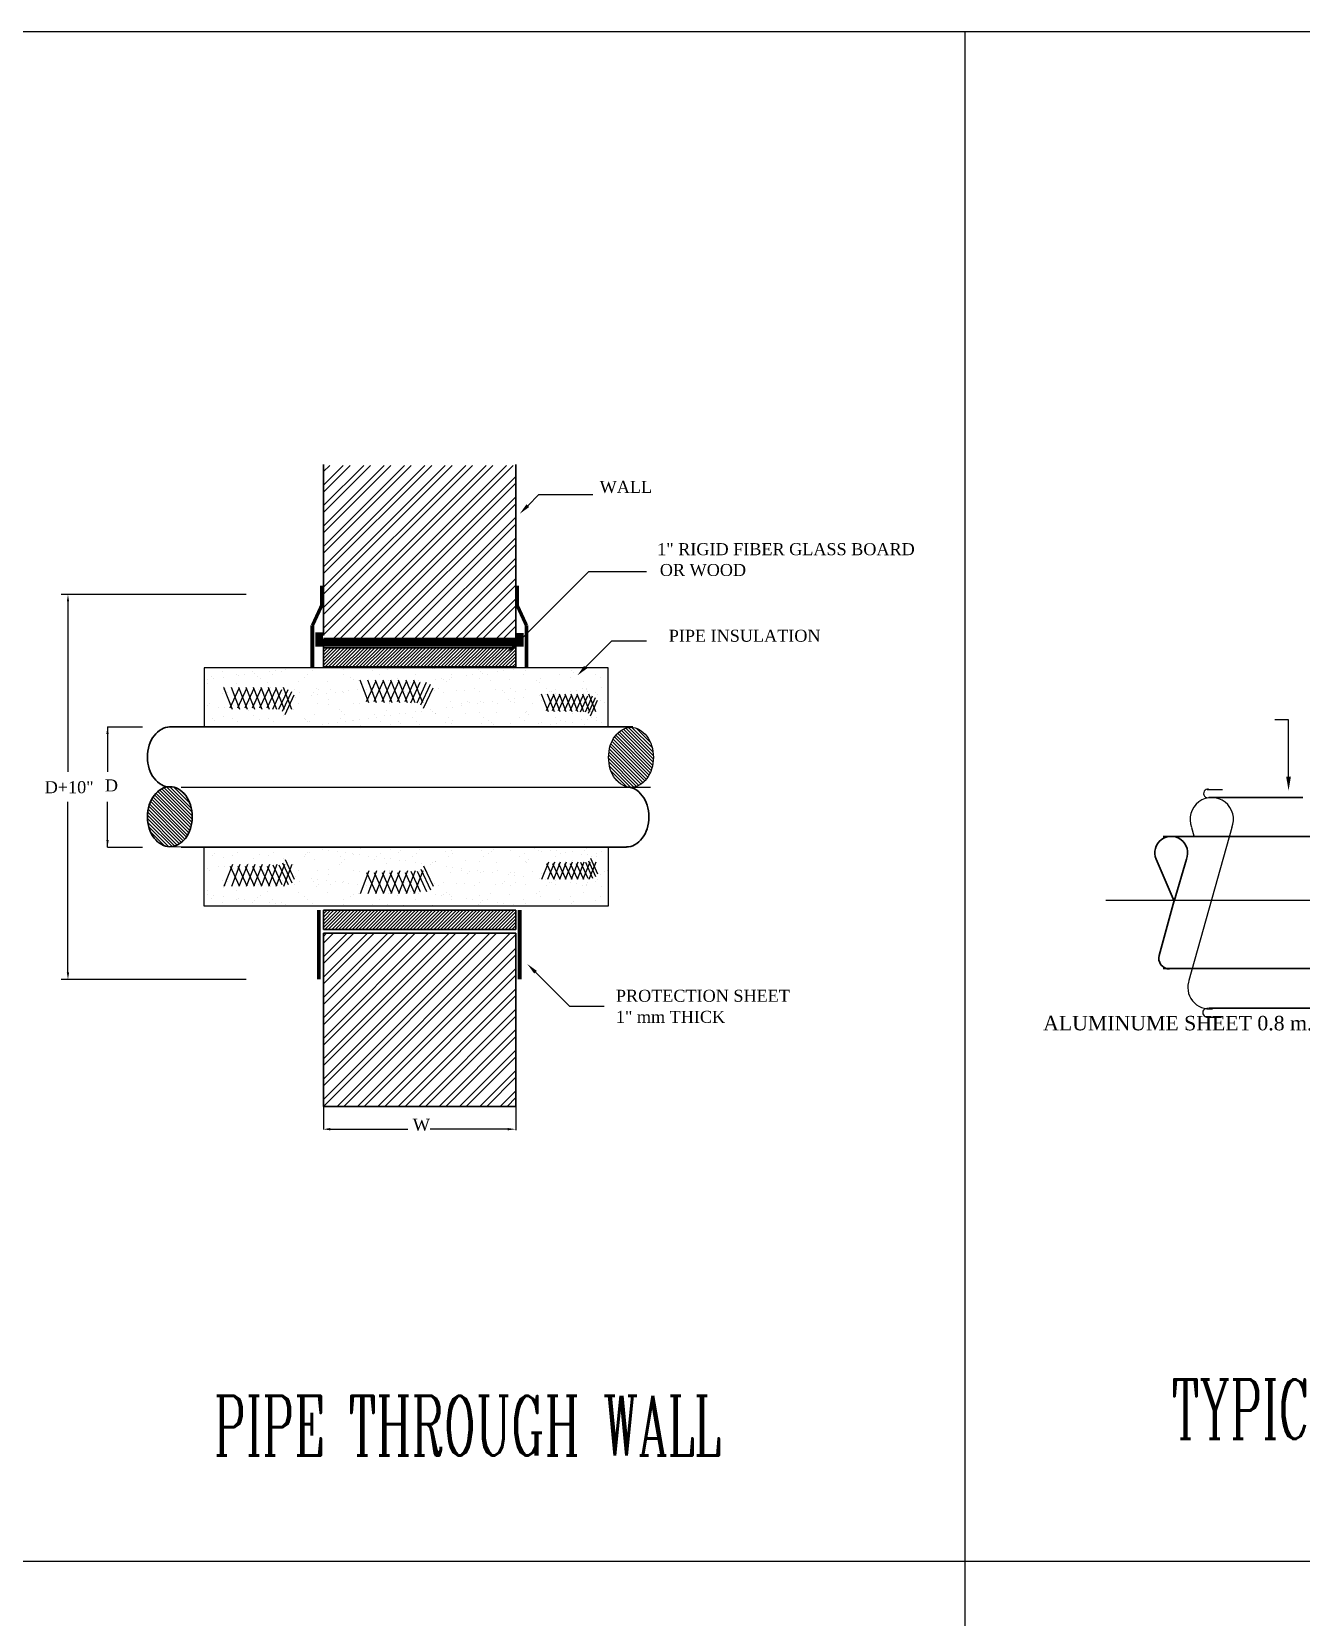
# Model space of a CAD drawing. Extents: x -730 to 2784, y 160 to 852.
# Drawn here: x -695.63 to -686.96, y 178.3 to 189.12 of the extents above; entities that cross this region are included whole.
import ezdxf

# ---------------------------------------------------------------- set-up
doc = ezdxf.new("R2010")
doc.units = 0
doc.header["$MEASUREMENT"] = 0
doc.linetypes.add('CENTER', pattern=[50.8, 31.75, -6.35, 6.35, -6.35])
for name, color, linetype in [('04_AC-R.DUCT', 6, 'Continuous'), ('M_HV_TABLE', 140, 'Continuous'), ('M_HV_TEXT', 7, 'Continuous'), ('Text', 42, 'Continuous')]:
    doc.layers.add(name, color=color, linetype=linetype)
for name, color, linetype, lineweight in [('2', 2, 'Continuous', 25), ('3', 3, 'Continuous', 25), ('5', 5, 'Continuous', 35)]:
    doc.layers.add(name, color=color, linetype=linetype, lineweight=lineweight)
doc.styles.add('MOST', font='romanc.shx')
doc.styles.add('ROMANS', font='romantic.ttf')

# ---------------------------------------------------------------- blocks, each defined once
blk = doc.blocks.new('*X300')
at = {"color": 0}
for p, q in [((49.952, 35.368), (50.408, 35.824)), ((49.952, 35.456), (50.32, 35.824)), ((49.952, 35.544), (50.232, 35.824)), ((49.952, 35.633), (50.143, 35.824)), ((49.952, 35.721), (50.055, 35.824)), ((49.952, 35.81), (49.966, 35.824)), ((49.997, 35.324), (50.497, 35.824)), ((50.085, 35.324), (50.585, 35.824)), ((50.174, 35.324), (50.674, 35.824)), ((50.262, 35.324), (50.762, 35.824)), ((50.35, 35.324), (50.85, 35.824)), ((50.439, 35.324), (50.939, 35.824)), ((50.527, 35.324), (51.027, 35.824)), ((50.616, 35.324), (51.116, 35.824)), ((50.704, 35.324), (51.204, 35.824)), ((50.792, 35.324), (51.292, 35.824)), ((50.881, 35.324), (51.381, 35.824)), ((50.969, 35.324), (51.469, 35.824)), ((51.057, 35.324), (51.557, 35.824)), ((51.146, 35.324), (51.646, 35.824)), ((51.234, 35.324), (51.734, 35.824)), ((51.323, 35.324), (51.823, 35.824)), ((51.411, 35.324), (51.911, 35.824)), ((51.499, 35.324), (51.999, 35.824)), ((51.588, 35.324), (52.088, 35.824)), ((51.676, 35.324), (52.176, 35.824)), ((51.765, 35.324), (52.265, 35.824)), ((51.853, 35.324), (52.353, 35.824)), ((51.941, 35.324), (52.441, 35.824)), ((52.03, 35.324), (52.53, 35.824)), ((52.118, 35.324), (52.618, 35.824)), ((52.207, 35.324), (52.707, 35.824)), ((52.295, 35.324), (52.795, 35.824)), ((52.383, 35.324), (52.883, 35.824)), ((52.472, 35.324), (52.972, 35.824)), ((52.56, 35.324), (53.06, 35.824)), ((52.648, 35.324), (53.148, 35.824)), ((52.737, 35.324), (53.237, 35.824)), ((52.825, 35.324), (53.325, 35.824)), ((52.914, 35.324), (53.414, 35.824)), ((53.002, 35.324), (53.502, 35.824)), ((53.09, 35.324), (53.59, 35.824)), ((53.179, 35.324), (53.679, 35.824)), ((53.267, 35.324), (53.767, 35.824)), ((53.356, 35.324), (53.856, 35.824)), ((53.444, 35.324), (53.944, 35.824)), ((53.532, 35.324), (54.032, 35.824)), ((53.621, 35.324), (54.121, 35.824)), ((53.709, 35.324), (54.209, 35.824)), ((53.798, 35.324), (54.298, 35.824)), ((53.886, 35.324), (54.386, 35.824)), ((53.974, 35.324), (54.474, 35.824)), ((54.063, 35.324), (54.563, 35.824)), ((54.151, 35.324), (54.651, 35.824)), ((54.239, 35.324), (54.739, 35.824)), ((54.328, 35.324), (54.828, 35.824)), ((54.416, 35.324), (54.916, 35.824)), ((54.505, 35.324), (54.952, 35.771)), ((54.593, 35.324), (54.952, 35.683)), ((54.681, 35.324), (54.952, 35.595)), ((54.77, 35.324), (54.952, 35.506)), ((54.858, 35.324), (54.952, 35.418)), ((54.947, 35.324), (54.952, 35.33))]:
    blk.add_line(p, q, dxfattribs=at)
blk = doc.blocks.new('*X297')
at = {"color": 0, "linetype": 'Continuous'}
for p, q in [((119, 341.738636), (161.261364, 384)), ((119, 347.041937), (155.958063, 384)), ((119, 352.345238), (150.654762, 384)), ((119, 357.648539), (145.351461, 384)), ((119, 362.95184), (140.04816, 384)), ((119, 368.25514), (134.74486, 384)), ((119, 373.558441), (129.441559, 384)), ((119, 378.861742), (124.138258, 384)), ((119, 339.970869), (163.029131, 384)), ((119, 345.27417), (157.72583, 384)), ((119, 350.577471), (152.422529, 384)), ((119, 355.880772), (147.119228, 384)), ((119, 361.184073), (141.815927, 384)), ((119, 366.487373), (136.512627, 384)), ((119, 371.790674), (131.209326, 384)), ((119, 377.093975), (125.906025, 384)), ((119, 382.397276), (120.602724, 384)), ((121.564665, 339), (166.564665, 384)), ((123.332432, 339), (168.332432, 384)), ((126.867966, 339), (169, 381.132034)), ((128.635733, 339), (169, 379.364267)), ((132.171267, 339), (169, 375.828733)), ((133.939033, 339), (169, 374.060967)), ((137.474567, 339), (169, 370.525433)), ((139.242334, 339), (169, 368.757666)), ((142.777868, 339), (169, 365.222132)), ((144.545635, 339), (169, 363.454365)), ((148.081169, 339), (169, 359.918831)), ((149.848936, 339), (169, 358.151064)), ((153.38447, 339), (169, 354.61553)), ((155.152237, 339), (169, 352.847763)), ((158.687771, 339), (169, 349.312229)), ((160.455538, 339), (169, 347.544462)), ((163.991072, 339), (169, 344.008928)), ((165.758839, 339), (169, 342.241161))]:
    blk.add_line(p, q, dxfattribs=at)
blk = doc.blocks.new('*X299')
at = {"color": 0}
for p, q in [((49.952, 28.473), (50.403, 28.924)), ((49.952, 28.562), (50.314, 28.924)), ((49.952, 28.65), (50.226, 28.924)), ((49.952, 28.739), (50.138, 28.924)), ((49.952, 28.827), (50.049, 28.924)), ((49.952, 28.915), (49.961, 28.924)), ((49.991, 28.424), (50.491, 28.924)), ((50.079, 28.424), (50.579, 28.924)), ((50.168, 28.424), (50.668, 28.924)), ((50.256, 28.424), (50.756, 28.924)), ((50.345, 28.424), (50.845, 28.924)), ((50.433, 28.424), (50.933, 28.924)), ((50.521, 28.424), (51.021, 28.924)), ((50.61, 28.424), (51.11, 28.924)), ((50.698, 28.424), (51.198, 28.924)), ((50.787, 28.424), (51.287, 28.924)), ((50.875, 28.424), (51.375, 28.924)), ((50.963, 28.424), (51.463, 28.924)), ((51.052, 28.424), (51.552, 28.924)), ((51.14, 28.424), (51.64, 28.924)), ((51.229, 28.424), (51.729, 28.924)), ((51.317, 28.424), (51.817, 28.924)), ((51.405, 28.424), (51.905, 28.924)), ((51.494, 28.424), (51.994, 28.924)), ((51.582, 28.424), (52.082, 28.924)), ((51.67, 28.424), (52.17, 28.924)), ((51.759, 28.424), (52.259, 28.924)), ((51.847, 28.424), (52.347, 28.924)), ((51.936, 28.424), (52.436, 28.924)), ((52.024, 28.424), (52.524, 28.924)), ((52.112, 28.424), (52.612, 28.924)), ((52.201, 28.424), (52.701, 28.924)), ((52.289, 28.424), (52.789, 28.924)), ((52.378, 28.424), (52.878, 28.924)), ((52.466, 28.424), (52.966, 28.924)), ((52.554, 28.424), (53.054, 28.924)), ((52.643, 28.424), (53.143, 28.924)), ((52.731, 28.424), (53.231, 28.924)), ((52.82, 28.424), (53.32, 28.924)), ((52.908, 28.424), (53.408, 28.924)), ((52.996, 28.424), (53.496, 28.924)), ((53.085, 28.424), (53.585, 28.924)), ((53.173, 28.424), (53.673, 28.924)), ((53.261, 28.424), (53.761, 28.924)), ((53.35, 28.424), (53.85, 28.924)), ((53.438, 28.424), (53.938, 28.924)), ((53.527, 28.424), (54.027, 28.924)), ((53.615, 28.424), (54.115, 28.924)), ((53.703, 28.424), (54.203, 28.924)), ((53.792, 28.424), (54.292, 28.924)), ((53.88, 28.424), (54.38, 28.924)), ((53.969, 28.424), (54.469, 28.924)), ((54.057, 28.424), (54.557, 28.924)), ((54.145, 28.424), (54.645, 28.924)), ((54.234, 28.424), (54.734, 28.924)), ((54.322, 28.424), (54.822, 28.924)), ((54.411, 28.424), (54.911, 28.924)), ((54.499, 28.424), (54.952, 28.877)), ((54.587, 28.424), (54.952, 28.789)), ((54.676, 28.424), (54.952, 28.7)), ((54.764, 28.424), (54.952, 28.612)), ((54.852, 28.424), (54.952, 28.524)), ((54.941, 28.424), (54.952, 28.435))]:
    blk.add_line(p, q, dxfattribs=at)
blk = doc.blocks.new('*X298')
at = {"color": 0}
for p, q in [((47.316, 35.122), (47.316, 35.122)), ((47.683, 35.044), (47.683, 35.044)), ((47.752, 35.026), (47.752, 35.026)), ((47.908, 35.047), (47.908, 35.047)), ((48.102, 35.132), (48.102, 35.132)), ((48.152, 35.079), (48.152, 35.079)), ((48.56, 35.133), (48.56, 35.133)), ((48.617, 35.046), (48.617, 35.046)), ((48.716, 35.153), (48.716, 35.153)), ((48.869, 35.128), (48.869, 35.128)), ((48.96, 35.185), (48.96, 35.185)), ((49.205, 35.21), (49.205, 35.21)), ((49.551, 35.047), (49.551, 35.047)), ((49.679, 35.158), (49.679, 35.158)), ((50.465, 35.168), (50.465, 35.168)), ((50.485, 35.049), (50.485, 35.049)), ((51.232, 35.164), (51.232, 35.164)), ((51.42, 35.051), (51.42, 35.051)), ((51.569, 35.224), (51.569, 35.224)), ((51.624, 35.173), (51.624, 35.173)), ((52.042, 35.193), (52.042, 35.193)), ((52.354, 35.053), (52.354, 35.053)), ((52.787, 35.197), (52.787, 35.197)), ((52.828, 35.203), (52.828, 35.203)), ((53.288, 35.054), (53.288, 35.054)), ((53.595, 35.2), (53.595, 35.2)), ((53.681, 35.03), (53.681, 35.03)), ((53.837, 35.051), (53.837, 35.051)), ((53.987, 35.187), (53.987, 35.187)), ((54.043, 35.136), (54.043, 35.136)), ((54.081, 35.083), (54.081, 35.083)), ((54.222, 35.056), (54.222, 35.056)), ((54.489, 35.136), (54.489, 35.136)), ((54.645, 35.157), (54.645, 35.157)), ((54.889, 35.189), (54.889, 35.189)), ((55.157, 35.058), (55.157, 35.058)), ((55.205, 35.161), (55.205, 35.161)), ((56.091, 35.059), (56.091, 35.059)), ((56.406, 35.15), (56.406, 35.15)), ((56.461, 35.1), (56.461, 35.1)), ((57.025, 35.061), (57.025, 35.061)), ((46.93, 34.825), (46.93, 34.825)), ((46.944, 34.92), (46.944, 34.92)), ((47.048, 35.008), (47.048, 35.008)), ((47.101, 34.94), (47.101, 34.94)), ((47.343, 34.664), (47.343, 34.664)), ((47.344, 34.973), (47.344, 34.973)), ((47.346, 34.734), (47.346, 34.734)), ((47.402, 34.684), (47.402, 34.684)), ((47.697, 34.822), (47.697, 34.822)), ((48.248, 34.997), (48.248, 34.997)), ((48.277, 34.665), (48.277, 34.665)), ((48.304, 34.947), (48.304, 34.947)), ((48.507, 34.851), (48.507, 34.851)), ((48.565, 34.708), (48.565, 34.708)), ((49.211, 34.667), (49.211, 34.667)), ((49.293, 34.861), (49.293, 34.861)), ((49.466, 34.971), (49.466, 34.971)), ((49.765, 34.697), (49.765, 34.697)), ((49.82, 34.647), (49.82, 34.647)), ((50.06, 34.857), (50.06, 34.857)), ((50.146, 34.669), (50.146, 34.669)), ((50.607, 34.625), (50.607, 34.625)), ((50.667, 34.961), (50.667, 34.961)), ((50.722, 34.91), (50.722, 34.91)), ((50.851, 34.658), (50.851, 34.658)), ((50.87, 34.886), (50.87, 34.886)), ((50.983, 34.671), (50.983, 34.671)), ((51.08, 34.67), (51.08, 34.67)), ((51.259, 34.711), (51.259, 34.711)), ((51.415, 34.732), (51.415, 34.732)), ((51.656, 34.896), (51.656, 34.896)), ((51.659, 34.764), (51.659, 34.764)), ((51.885, 34.934), (51.885, 34.934)), ((52.014, 34.672), (52.014, 34.672)), ((52.061, 34.615), (52.061, 34.615)), ((52.066, 34.817), (52.066, 34.817)), ((52.184, 34.661), (52.184, 34.661)), ((52.222, 34.838), (52.222, 34.838)), ((52.423, 34.893), (52.423, 34.893)), ((52.466, 34.87), (52.466, 34.87)), ((52.847, 34.625), (52.847, 34.625)), ((52.874, 34.924), (52.874, 34.924)), ((52.948, 34.674), (52.948, 34.674)), ((53.03, 34.944), (53.03, 34.944)), ((53.085, 34.924), (53.085, 34.924)), ((53.141, 34.873), (53.141, 34.873)), ((53.233, 34.922), (53.233, 34.922)), ((53.274, 34.976), (53.274, 34.976)), ((53.402, 34.634), (53.402, 34.634)), ((53.614, 34.621), (53.614, 34.621)), ((53.883, 34.675), (53.883, 34.675)), ((54.019, 34.932), (54.019, 34.932)), ((54.304, 34.897), (54.304, 34.897)), ((54.424, 34.651), (54.424, 34.651)), ((54.602, 34.624), (54.602, 34.624)), ((54.786, 34.928), (54.786, 34.928)), ((54.817, 34.677), (54.817, 34.677)), ((55.21, 34.661), (55.21, 34.661)), ((55.504, 34.887), (55.504, 34.887)), ((55.559, 34.836), (55.559, 34.836)), ((55.596, 34.957), (55.596, 34.957)), ((55.751, 34.679), (55.751, 34.679)), ((55.977, 34.657), (55.977, 34.657)), ((56.382, 34.967), (56.382, 34.967)), ((56.537, 34.629), (56.537, 34.629)), ((56.685, 34.681), (56.685, 34.681)), ((56.722, 34.86), (56.722, 34.86)), ((56.781, 34.661), (56.781, 34.661)), ((56.787, 34.686), (56.787, 34.686)), ((57.149, 34.964), (57.149, 34.964)), ((57.188, 34.715), (57.188, 34.715)), ((57.344, 34.736), (57.344, 34.736)), ((46.949, 34.247), (46.949, 34.247)), ((46.991, 34.291), (46.991, 34.291)), ((47.335, 34.544), (47.335, 34.544)), ((47.47, 34.583), (47.47, 34.583)), ((47.621, 34.232), (47.621, 34.232)), ((47.663, 34.444), (47.663, 34.444)), ((47.716, 34.244), (47.716, 34.244)), ((47.925, 34.293), (47.925, 34.293)), ((48.029, 34.286), (48.029, 34.286)), ((48.121, 34.554), (48.121, 34.554)), ((48.185, 34.306), (48.185, 34.306)), ((48.404, 34.585), (48.404, 34.585)), ((48.429, 34.339), (48.429, 34.339)), ((48.526, 34.273), (48.526, 34.273)), ((48.836, 34.392), (48.836, 34.392)), ((48.859, 34.295), (48.859, 34.295)), ((48.863, 34.434), (48.863, 34.434)), ((48.888, 34.55), (48.888, 34.55)), ((48.918, 34.383), (48.918, 34.383)), ((48.992, 34.413), (48.992, 34.413)), ((49.236, 34.445), (49.236, 34.445)), ((49.312, 34.283), (49.312, 34.283)), ((49.338, 34.586), (49.338, 34.586)), ((49.644, 34.499), (49.644, 34.499)), ((49.698, 34.58), (49.698, 34.58)), ((49.793, 34.296), (49.793, 34.296)), ((49.8, 34.519), (49.8, 34.519)), ((50.044, 34.551), (50.044, 34.551)), ((50.079, 34.279), (50.079, 34.279)), ((50.081, 34.408), (50.081, 34.408)), ((50.272, 34.588), (50.272, 34.588)), ((50.451, 34.605), (50.451, 34.605)), ((50.484, 34.59), (50.484, 34.59)), ((50.728, 34.298), (50.728, 34.298)), ((50.889, 34.308), (50.889, 34.308)), ((51.206, 34.59), (51.206, 34.59)), ((51.251, 34.586), (51.251, 34.586)), ((51.282, 34.397), (51.282, 34.397)), ((51.337, 34.347), (51.337, 34.347)), ((51.662, 34.3), (51.662, 34.3)), ((51.675, 34.318), (51.675, 34.318)), ((52.141, 34.591), (52.141, 34.591)), ((52.239, 34.61), (52.239, 34.61)), ((52.442, 34.315), (52.442, 34.315)), ((52.5, 34.371), (52.5, 34.371)), ((52.596, 34.301), (52.596, 34.301)), ((53.075, 34.593), (53.075, 34.593)), ((53.252, 34.344), (53.252, 34.344)), ((53.307, 34.204), (53.307, 34.204)), ((53.53, 34.303), (53.53, 34.303)), ((53.55, 34.236), (53.55, 34.236)), ((53.7, 34.36), (53.7, 34.36)), ((53.756, 34.31), (53.756, 34.31)), ((53.958, 34.29), (53.958, 34.29)), ((54.009, 34.595), (54.009, 34.595)), ((54.038, 34.354), (54.038, 34.354)), ((54.114, 34.31), (54.114, 34.31)), ((54.358, 34.342), (54.358, 34.342)), ((54.465, 34.305), (54.465, 34.305)), ((54.657, 34.573), (54.657, 34.573)), ((54.765, 34.396), (54.765, 34.396)), ((54.805, 34.35), (54.805, 34.35)), ((54.918, 34.334), (54.918, 34.334)), ((54.922, 34.417), (54.922, 34.417)), ((54.943, 34.597), (54.943, 34.597)), ((55.165, 34.449), (55.165, 34.449)), ((55.399, 34.306), (55.399, 34.306)), ((55.573, 34.502), (55.573, 34.502)), ((55.615, 34.379), (55.615, 34.379)), ((55.729, 34.523), (55.729, 34.523)), ((55.82, 34.597), (55.82, 34.597)), ((55.878, 34.598), (55.878, 34.598)), ((55.973, 34.555), (55.973, 34.555)), ((56.119, 34.324), (56.119, 34.324)), ((56.174, 34.273), (56.174, 34.273)), ((56.333, 34.308), (56.333, 34.308)), ((56.38, 34.609), (56.38, 34.609)), ((56.401, 34.389), (56.401, 34.389)), ((56.812, 34.6), (56.812, 34.6)), ((57.021, 34.587), (57.021, 34.587)), ((57.076, 34.536), (57.076, 34.536)), ((57.168, 34.386), (57.168, 34.386)), ((57.267, 34.31), (57.267, 34.31)), ((57.337, 34.297), (57.337, 34.297)), ((47.059, 33.907), (47.059, 33.907)), ((47.115, 33.857), (47.115, 33.857)), ((47.221, 34.18), (47.221, 34.18)), ((47.354, 33.966), (47.354, 33.966)), ((47.377, 34.2), (47.377, 34.2)), ((47.585, 33.912), (47.585, 33.912)), ((47.712, 33.832), (47.712, 33.832)), ((47.961, 34.171), (47.961, 34.171)), ((48.017, 34.12), (48.017, 34.12)), ((48.14, 33.976), (48.14, 33.976)), ((48.278, 33.881), (48.278, 33.881)), ((48.52, 33.914), (48.52, 33.914)), ((48.646, 33.833), (48.646, 33.833)), ((48.907, 33.972), (48.907, 33.972)), ((49.179, 34.144), (49.179, 34.144)), ((49.454, 33.916), (49.454, 33.916)), ((49.478, 33.871), (49.478, 33.871)), ((49.533, 33.82), (49.533, 33.82)), ((49.58, 33.835), (49.58, 33.835)), ((49.717, 34.002), (49.717, 34.002)), ((50.32, 33.811), (50.32, 33.811)), ((50.38, 34.134), (50.38, 34.134)), ((50.388, 33.917), (50.388, 33.917)), ((50.435, 34.083), (50.435, 34.083)), ((50.503, 34.012), (50.503, 34.012)), ((50.515, 33.837), (50.515, 33.837)), ((50.696, 33.844), (50.696, 33.844)), ((50.728, 33.865), (50.728, 33.865)), ((50.884, 33.885), (50.884, 33.885)), ((51.128, 33.917), (51.128, 33.917)), ((51.27, 34.008), (51.27, 34.008)), ((51.322, 33.919), (51.322, 33.919)), ((51.449, 33.839), (51.449, 33.839)), ((51.535, 33.971), (51.535, 33.971)), ((51.598, 34.107), (51.598, 34.107)), ((51.691, 33.991), (51.691, 33.991)), ((51.897, 33.834), (51.897, 33.834)), ((51.935, 34.024), (51.935, 34.024)), ((52.08, 34.037), (52.08, 34.037)), ((52.257, 33.921), (52.257, 33.921)), ((52.343, 34.077), (52.343, 34.077)), ((52.383, 33.84), (52.383, 33.84)), ((52.499, 34.098), (52.499, 34.098)), ((52.743, 34.13), (52.743, 34.13)), ((52.798, 34.097), (52.798, 34.097)), ((52.854, 34.046), (52.854, 34.046)), ((52.866, 34.047), (52.866, 34.047)), ((53.115, 33.807), (53.115, 33.807)), ((53.15, 34.183), (53.15, 34.183)), ((53.191, 33.923), (53.191, 33.923)), ((53.317, 33.842), (53.317, 33.842)), ((53.633, 34.043), (53.633, 34.043)), ((54.017, 34.071), (54.017, 34.071)), ((54.125, 33.924), (54.125, 33.924)), ((54.252, 33.844), (54.252, 33.844)), ((54.315, 33.797), (54.315, 33.797)), ((54.443, 34.073), (54.443, 34.073)), ((55.059, 33.926), (55.059, 33.926)), ((55.186, 33.845), (55.186, 33.845)), ((55.217, 34.06), (55.217, 34.06)), ((55.228, 34.083), (55.228, 34.083)), ((55.272, 34.01), (55.272, 34.01)), ((55.634, 33.801), (55.634, 33.801)), ((55.993, 33.928), (55.993, 33.928)), ((55.996, 34.079), (55.996, 34.079)), ((56.12, 33.847), (56.12, 33.847)), ((56.25, 33.815), (56.25, 33.815)), ((56.419, 33.811), (56.419, 33.811)), ((56.435, 34.034), (56.435, 34.034)), ((56.657, 33.868), (56.657, 33.868)), ((56.806, 34.108), (56.806, 34.108)), ((56.813, 33.889), (56.813, 33.889)), ((56.928, 33.929), (56.928, 33.929)), ((57.054, 33.849), (57.054, 33.849)), ((57.057, 33.921), (57.057, 33.921)), ((57.187, 33.808), (57.187, 33.808)), ((48.545, 33.695), (48.545, 33.695)), ((49.331, 33.705), (49.331, 33.705)), ((49.513, 33.705), (49.513, 33.705)), ((49.92, 33.758), (49.92, 33.758)), ((50.076, 33.779), (50.076, 33.779)), ((50.098, 33.701), (50.098, 33.701)), ((50.908, 33.73), (50.908, 33.73)), ((51.693, 33.74), (51.693, 33.74)), ((51.952, 33.783), (51.952, 33.783)), ((52.461, 33.737), (52.461, 33.737)), ((53.271, 33.766), (53.271, 33.766)), ((54.056, 33.776), (54.056, 33.776)), ((54.37, 33.746), (54.37, 33.746)), ((54.824, 33.772), (54.824, 33.772)), ((55.442, 33.708), (55.442, 33.708)), ((55.533, 33.77), (55.533, 33.77)), ((55.85, 33.762), (55.85, 33.762)), ((56.006, 33.783), (56.006, 33.783)), ((56.734, 33.76), (56.734, 33.76)), ((56.789, 33.709), (56.789, 33.709))]:
    blk.add_line(p, q, dxfattribs=at)
blk = doc.blocks.new('*X296')
at = {"color": 0, "linetype": 'Continuous'}
for p, q in [((119, 219.762716), (162.237284, 263)), ((119, 225.066017), (156.933983, 263)), ((119, 230.369318), (151.630682, 263)), ((119, 235.672619), (146.327381, 263)), ((119, 240.97592), (141.02408, 263)), ((119, 246.279221), (135.720779, 263)), ((119, 251.582521), (130.417479, 263)), ((119, 256.885822), (125.114178, 263)), ((119, 262.189123), (119.810877, 263)), ((119, 223.29825), (158.70175, 263)), ((119, 228.601551), (153.398449, 263)), ((119, 233.904852), (148.095148, 263)), ((119, 239.208153), (142.791847, 263)), ((119, 244.511454), (137.488546, 263)), ((119, 249.814755), (132.185245, 263)), ((119, 255.118055), (126.881945, 263)), ((119, 260.421356), (121.578644, 263)), ((119.005051, 218), (164.005051, 263)), ((122.540585, 218), (167.540585, 263)), ((124.308351, 218), (169, 262.691649)), ((127.843885, 218), (169, 259.156115)), ((129.611652, 218), (169, 257.388348)), ((133.147186, 218), (169, 253.852814)), ((134.914953, 218), (169, 252.085047)), ((138.450487, 218), (169, 248.549513)), ((140.218254, 218), (169, 246.781746)), ((143.753788, 218), (169, 243.246212)), ((145.521555, 218), (169, 241.478445)), ((149.057089, 218), (169, 237.942911)), ((150.824856, 218), (169, 236.175144)), ((154.36039, 218), (169, 232.63961)), ((156.128157, 218), (169, 230.871843)), ((159.663691, 218), (169, 227.336309)), ((161.431458, 218), (169, 225.568542)), ((164.966991, 218), (169, 222.033009)), ((166.734758, 218), (169, 220.265242))]:
    blk.add_line(p, q, dxfattribs=at)
blk = doc.blocks.new('*X301')
at = {"color": 0}
for p, q in [((57.362, 31.376), (58.093, 32.107)), ((57.364, 31.29), (58.154, 32.08)), ((57.369, 31.471), (58.023, 32.125)), ((57.372, 31.209), (58.209, 32.046)), ((57.385, 31.134), (58.259, 32.008)), ((57.387, 31.578), (57.942, 32.132)), ((57.403, 31.063), (58.305, 31.965)), ((57.423, 31.702), (57.841, 32.12)), ((57.425, 30.997), (58.347, 31.918)), ((57.451, 30.935), (58.384, 31.867)), ((57.482, 30.877), (58.417, 31.812)), ((57.516, 30.823), (58.447, 31.753)), ((57.524, 31.891), (57.673, 32.04)), ((57.555, 30.773), (58.472, 31.69)), ((57.597, 30.727), (58.493, 31.623)), ((57.644, 30.686), (58.509, 31.551)), ((57.695, 30.649), (58.521, 31.475)), ((57.752, 30.616), (58.528, 31.393)), ((57.815, 30.591), (58.527, 31.304)), ((57.887, 30.575), (58.518, 31.206)), ((57.973, 30.572), (58.497, 31.096)), ((58.082, 30.593), (58.452, 30.964))]:
    blk.add_line(p, q, dxfattribs=at)

msp = doc.modelspace()

# ---------------------------------------------------------------- linework, layer by layer
for p, q in [((-694.691, 184.376), (-694.691, 184.376)), ((-694.481, 184.376), (-694.481, 184.376)), ((-691.538, 184.376), (-691.538, 184.376)), ((-693.64, 181.786), (-693.64, 181.629)), ((-692.327, 181.845), (-692.327, 181.624))]:
    msp.add_line(p, q)
at = {"color": 1}
for p, q in [((-694.609, 184.376), (-694.691, 184.376)), ((-694.398, 184.376), (-694.481, 184.376)), ((-694.612, 183.556), (-694.691, 183.557))]:
    msp.add_line(p, q, dxfattribs=at)
for points in [[(-694.611, 184.376, -0.005732), (-694.609, 184.376, -0.106122)], [(-694.401, 184.376, -0.005732), (-694.398, 184.376, -0.106122)]]:
    msp.add_lwpolyline(points, format="xyb")
msp.add_lwpolyline([(-691.54, 183.964, -0.127216), (-691.596, 183.978, -0.106122), (-691.648, 184.024, -0.085601), (-691.681, 184.088, -0.075184), (-691.693, 184.169, -0.075184), (-691.681, 184.249, -0.085601), (-691.648, 184.314, -0.106122), (-691.596, 184.359, -0.127216), (-691.54, 184.374, -0.127216), (-691.484, 184.359, -0.106122), (-691.432, 184.314, -0.085601), (-691.399, 184.249, -0.075184), (-691.387, 184.169, -0.075184), (-691.399, 184.088, -0.085601), (-691.432, 184.024, -0.106122), (-691.484, 183.978, -0.127216)], format="xyb", close=True, dxfattribs=at)
at = {"layer": '04_AC-R.DUCT', "color": 0, "ltscale": 50}
msp.add_line((-689.259, 189.123), (-689.259, 160.844), dxfattribs=at)
at = {"layer": '2', "linetype": 'Continuous'}
for p, q in [((-692.245, 185.887), (-692.169, 185.963)), ((-692.169, 185.963), (-691.801, 185.963)), ((-692.323, 184.941), (-691.827, 185.437)), ((-691.827, 185.437), (-691.433, 185.437)), ((-691.851, 184.784), (-691.67, 184.965)), ((-691.67, 184.965), (-691.433, 184.965)), ((-693.33, 184.54), (-693.39, 184.696)), ((-693.346, 184.551), (-693.281, 184.691)), ((-693.277, 184.54), (-693.337, 184.696)), ((-693.293, 184.551), (-693.229, 184.691)), ((-693.224, 184.54), (-693.285, 184.696)), ((-693.24, 184.551), (-693.176, 184.691)), ((-693.172, 184.54), (-693.232, 184.696)), ((-693.188, 184.551), (-693.123, 184.691)), ((-693.119, 184.54), (-693.18, 184.696)), ((-693.135, 184.551), (-693.071, 184.691)), ((-693.067, 184.54), (-693.127, 184.696)), ((-693.083, 184.551), (-693.018, 184.691)), ((-693.014, 184.54), (-693.075, 184.696)), ((-693.044, 184.541), (-692.98, 184.681)), ((-692.962, 184.54), (-693.022, 184.696)), ((-693.001, 184.541), (-692.936, 184.681)), ((-694.261, 184.496), (-694.32, 184.646)), ((-694.277, 184.506), (-694.215, 184.641)), ((-694.211, 184.496), (-694.269, 184.646)), ((-694.226, 184.506), (-694.164, 184.641)), ((-694.16, 184.496), (-694.218, 184.646)), ((-694.176, 184.506), (-694.113, 184.641)), ((-694.109, 184.496), (-694.168, 184.646)), ((-694.125, 184.506), (-694.063, 184.641)), ((-694.059, 184.496), (-694.117, 184.646)), ((-694.074, 184.506), (-694.012, 184.641)), ((-694.008, 184.496), (-694.066, 184.646)), ((-694.024, 184.506), (-693.962, 184.641)), ((-693.958, 184.496), (-694.016, 184.646)), ((-693.987, 184.497), (-693.925, 184.632)), ((-693.907, 184.496), (-693.965, 184.646)), ((-693.944, 184.497), (-693.882, 184.632)), ((-693.919, 184.484), (-693.857, 184.619)), ((-693.856, 184.496), (-693.914, 184.646)), ((-693.902, 184.462), (-693.84, 184.596)), ((-692.975, 184.528), (-692.91, 184.668)), ((-692.957, 184.504), (-692.892, 184.644)), ((-692.104, 184.479), (-692.15, 184.599)), ((-692.116, 184.488), (-692.067, 184.595)), ((-692.063, 184.479), (-692.11, 184.599)), ((-692.076, 184.488), (-692.026, 184.595)), ((-692.023, 184.479), (-692.069, 184.599)), ((-692.035, 184.488), (-691.986, 184.595)), ((-691.983, 184.479), (-692.029, 184.599)), ((-691.995, 184.488), (-691.945, 184.595)), ((-691.942, 184.479), (-691.989, 184.599)), ((-691.955, 184.488), (-691.905, 184.595)), ((-691.902, 184.479), (-691.948, 184.599)), ((-691.914, 184.488), (-691.865, 184.595)), ((-691.862, 184.479), (-691.908, 184.599)), ((-691.885, 184.48), (-691.835, 184.588)), ((-691.821, 184.479), (-691.868, 184.599)), ((-691.851, 184.48), (-691.802, 184.588)), ((-691.831, 184.47), (-691.782, 184.578)), ((-691.781, 184.479), (-691.827, 184.599)), ((-691.817, 184.452), (-691.768, 184.559)), ((-695.115, 184.376), (-694.875, 184.376)), ((-695.115, 183.556), (-694.875, 183.556)), ((-694.261, 183.437), (-694.32, 183.286)), ((-694.277, 183.426), (-694.215, 183.291)), ((-694.211, 183.437), (-694.269, 183.286)), ((-694.226, 183.426), (-694.164, 183.291)), ((-694.16, 183.437), (-694.218, 183.286)), ((-694.176, 183.426), (-694.113, 183.291)), ((-694.109, 183.437), (-694.168, 183.286)), ((-694.125, 183.426), (-694.063, 183.291)), ((-694.059, 183.437), (-694.117, 183.286)), ((-694.074, 183.426), (-694.012, 183.291)), ((-694.008, 183.437), (-694.066, 183.286)), ((-694.024, 183.426), (-693.962, 183.291)), ((-693.958, 183.437), (-694.016, 183.286)), ((-693.987, 183.436), (-693.925, 183.301)), ((-693.907, 183.437), (-693.965, 183.286)), ((-693.944, 183.436), (-693.882, 183.301)), ((-693.919, 183.448), (-693.857, 183.313)), ((-693.856, 183.437), (-693.914, 183.286)), ((-693.902, 183.471), (-693.84, 183.336)), ((-693.33, 183.393), (-693.39, 183.237)), ((-693.346, 183.382), (-693.281, 183.242)), ((-693.277, 183.393), (-693.337, 183.237)), ((-693.293, 183.382), (-693.229, 183.242)), ((-693.224, 183.393), (-693.285, 183.237)), ((-693.24, 183.382), (-693.176, 183.242)), ((-693.172, 183.393), (-693.232, 183.237)), ((-693.188, 183.382), (-693.123, 183.242)), ((-693.119, 183.393), (-693.18, 183.237)), ((-693.135, 183.382), (-693.071, 183.242)), ((-693.067, 183.393), (-693.127, 183.237)), ((-693.083, 183.382), (-693.018, 183.242)), ((-693.014, 183.393), (-693.075, 183.237)), ((-693.044, 183.392), (-692.98, 183.252)), ((-692.962, 183.393), (-693.022, 183.237)), ((-693.001, 183.392), (-692.936, 183.252)), ((-692.975, 183.405), (-692.91, 183.265)), ((-692.957, 183.429), (-692.892, 183.289)), ((-692.104, 183.453), (-692.15, 183.334)), ((-692.116, 183.445), (-692.067, 183.337)), ((-692.063, 183.453), (-692.11, 183.334)), ((-692.076, 183.445), (-692.026, 183.337)), ((-692.023, 183.453), (-692.069, 183.334)), ((-692.035, 183.445), (-691.986, 183.337)), ((-691.983, 183.453), (-692.029, 183.334)), ((-691.995, 183.445), (-691.945, 183.337)), ((-691.942, 183.453), (-691.989, 183.334)), ((-691.955, 183.445), (-691.905, 183.337)), ((-691.902, 183.453), (-691.948, 183.334)), ((-691.914, 183.445), (-691.865, 183.337)), ((-691.862, 183.453), (-691.908, 183.334)), ((-691.885, 183.452), (-691.835, 183.345)), ((-691.821, 183.453), (-691.868, 183.334)), ((-691.851, 183.452), (-691.802, 183.345)), ((-691.831, 183.462), (-691.782, 183.355)), ((-691.781, 183.453), (-691.827, 183.334)), ((-691.817, 183.481), (-691.768, 183.373)), ((-692.192, 182.702), (-691.959, 182.469)), ((-691.959, 182.469), (-691.722, 182.469))]:
    msp.add_line(p, q, dxfattribs=at)
at = {"layer": '2', "color": 2, "linetype": 'ByBlock'}
for p, q in [((-694.167, 185.28), (-695.432, 185.28)), ((-695.385, 185.233), (-695.385, 184.069)), ((-695.115, 184.376), (-695.115, 184.069)), ((-695.385, 182.7), (-695.385, 183.864)), ((-695.115, 183.556), (-695.115, 183.864)), ((-694.167, 182.653), (-695.432, 182.653)), ((-693.594, 181.63), (-693.064, 181.63)), ((-692.382, 181.63), (-692.912, 181.63))]:
    msp.add_line(p, q, dxfattribs=at)
at = {"layer": '2', "color": 3}
for p, q in [((-687.049, 184.426), (-687.143, 184.426)), ((-687.049, 184.036), (-687.049, 184.426)), ((-682.721, 183.191), (-688.297, 183.191))]:
    msp.add_line(p, q, dxfattribs=at)
at = {"layer": '2', "linetype": 'CENTER'}
msp.add_line((-694.612, 183.966), (-691.407, 183.966), dxfattribs=at)
at = {"layer": '2', "linetype": 'Continuous'}
for points in [[(-692.235, 185.878), (-692.254, 185.896), (-692.3, 185.831)], [(-692.314, 184.932), (-692.333, 184.951), (-692.379, 184.886)], [(-691.841, 184.775), (-691.86, 184.793), (-691.906, 184.728)], [(-692.201, 182.693), (-692.183, 182.711), (-692.248, 182.758)]]:
    msp.add_solid(points, dxfattribs=at)
at = {"layer": '2', "color": 2, "linetype": 'ByBlock'}
for points in [[(-695.393, 185.233), (-695.377, 185.233), (-695.385, 185.28)], [(-695.123, 184.329), (-695.107, 184.329), (-695.115, 184.376)], [(-695.123, 183.604), (-695.107, 183.604), (-695.115, 183.556)], [(-695.393, 182.7), (-695.377, 182.7), (-695.385, 182.653)], [(-693.594, 181.638), (-693.594, 181.622), (-693.641, 181.63)], [(-692.382, 181.638), (-692.382, 181.622), (-692.326, 181.63)]]:
    msp.add_solid(points, dxfattribs=at)
at = {"layer": '2', "color": 3}
msp.add_solid([(-687.033, 184.036), (-687.065, 184.036), (-687.049, 183.941)], dxfattribs=at)
at = {"layer": '3', "linetype": 'Continuous'}
for p, q in [((-691.696, 184.781), (-694.454, 184.781)), ((-694.454, 184.781), (-694.454, 184.376)), ((-691.696, 184.376), (-691.696, 184.781)), ((-694.454, 183.152), (-694.454, 183.556)), ((-691.696, 183.556), (-691.696, 183.152)), ((-691.696, 183.152), (-694.454, 183.152))]:
    msp.add_line(p, q, dxfattribs=at)
at = {"layer": '3', "color": 3}
for p, q in [((-687.604, 183.95), (-687.5, 183.95)), ((-687.437, 183.689), (-687.73, 182.645)), ((-687.711, 183.689), (-687.696, 183.632)), ((-687.61, 182.396), (-687.506, 182.396))]:
    msp.add_line(p, q, dxfattribs=at)
for centre, radius, start, end in [((-687.6, 183.922), 0.0292, 79.5085, 286.8511), ((-687.573, 183.746), 0.148, 337.1751, 201.5078), ((-687.59, 182.598), 0.147, 158.6611, 278.2134), ((-687.606, 182.425), 0.0292, 73.1489, 280.4915)]:
    msp.add_arc(centre, radius, start, end, dxfattribs=at)
at = {"layer": '5', "linetype": 'Continuous'}
for p, q in [((-693.64, 186.168), (-693.64, 185.001)), ((-692.327, 184.98), (-692.327, 186.168)), ((-693.64, 184.98), (-692.327, 184.98)), ((-693.64, 184.786), (-693.64, 184.938)), ((-693.64, 184.917), (-692.327, 184.917)), ((-692.327, 184.938), (-692.327, 184.786)), ((-692.327, 184.786), (-693.64, 184.786)), ((-692.327, 183.126), (-693.64, 183.126)), ((-693.64, 183.126), (-693.64, 182.994)), ((-692.327, 182.994), (-692.327, 183.126)), ((-693.64, 182.994), (-692.327, 182.994)), ((-693.64, 182.968), (-692.327, 182.968)), ((-693.64, 181.786), (-693.64, 182.968)), ((-692.327, 182.968), (-692.327, 181.786))]:
    msp.add_line(p, q, dxfattribs=at)
at = {"layer": '5', "color": 6, "linetype": 'Continuous'}
for p, q in [((-694.689, 184.376), (-691.617, 184.376)), ((-694.6, 184.376), (-691.528, 184.376)), ((-694.507, 183.556), (-691.57, 183.556)), ((-692.327, 181.786), (-693.64, 181.786))]:
    msp.add_line(p, q, dxfattribs=at)
at = {"layer": '5', "color": 3}
for p, q in [((-686.951, 183.894), (-687.594, 183.894)), ((-686.529, 183.629), (-687.906, 183.629)), ((-687.831, 183.188), (-687.954, 183.474)), ((-687.746, 183.474), (-687.831, 183.188)), ((-687.83, 183.191), (-687.933, 182.817)), ((-686.538, 182.727), (-687.906, 182.727)), ((-687.594, 182.456), (-686.882, 182.456))]:
    msp.add_line(p, q, dxfattribs=at)
at = {"layer": '5', "color": 6}
msp.add_line((-694.612, 183.556), (-694.507, 183.556), dxfattribs=at)
at = {"layer": '5'}
for points, const_width in [([(-693.715, 185.07), (-693.653, 185.204), (-693.653, 185.341)], 0.0236), ([(-692.254, 185.07), (-692.316, 185.204), (-692.316, 185.341)], 0.0236), ([(-692.298, 185.017), (-692.298, 184.965), (-692.298, 184.95), (-693.669, 184.95), (-693.669, 185.022)], 0.0525)]:
    msp.add_lwpolyline(points, dxfattribs=dict(at, const_width=const_width))
at = {"layer": '5', "color": 6, "linetype": 'Continuous', "const_width": 0.0263}
for points in [[(-693.716, 184.781), (-693.716, 185.071)], [(-692.254, 184.781), (-692.254, 185.071)], [(-693.672, 183.126), (-693.672, 182.653)], [(-692.3, 183.126), (-692.3, 182.653)]]:
    msp.add_lwpolyline(points, dxfattribs=at)
at = {"layer": '5', "color": 6}
for points in [[(-694.686, 183.966, -0.005732), (-694.689, 183.966, -0.127216), (-694.745, 183.981, -0.106122), (-694.797, 184.026, -0.085601), (-694.83, 184.09, -0.075184), (-694.842, 184.171, -0.075184), (-694.83, 184.252, -0.085601), (-694.797, 184.316, -0.106122), (-694.745, 184.362, -0.127216), (-694.689, 184.376, -0.127216)], [(-691.574, 183.967, -0.005732), (-691.571, 183.967, -0.127216), (-691.515, 183.953, -0.106122), (-691.463, 183.907, -0.085601), (-691.43, 183.843, -0.075184), (-691.418, 183.762, -0.075184), (-691.43, 183.681, -0.085601), (-691.463, 183.617, -0.106122), (-691.515, 183.572, -0.127216), (-691.571, 183.557, -0.127216)]]:
    msp.add_lwpolyline(points, format="xyb", dxfattribs=at)
msp.add_lwpolyline([(-694.689, 183.968, -0.127216), (-694.633, 183.954, -0.106122), (-694.581, 183.908, -0.085601), (-694.548, 183.844, -0.075184), (-694.536, 183.763, -0.075184), (-694.548, 183.683, -0.085601), (-694.581, 183.618, -0.106122), (-694.633, 183.573, -0.127216), (-694.689, 183.558, -0.127216), (-694.745, 183.573, -0.106122), (-694.797, 183.618, -0.085601), (-694.83, 183.683, -0.075184), (-694.842, 183.763, -0.075184), (-694.83, 183.844, -0.085601), (-694.797, 183.908, -0.106122), (-694.745, 183.954, -0.127216)], format="xyb", close=True, dxfattribs=at)
at = {"layer": '5', "color": 3}
for centre, radius, start, end in [((-687.85, 183.517), 0.112, 337.7813, 202.2187), ((-687.862, 182.797), 0.0732, 164.623, 269.8103)]:
    msp.add_arc(centre, radius, start, end, dxfattribs=at)
at = {"layer": 'M_HV_TABLE', "color": 7, "ltscale": 50}
for p, q in [((-673.153, 189.123), (-729.238, 189.123)), ((-673.153, 178.678), (-729.238, 178.678))]:
    msp.add_line(p, q, dxfattribs=at)

# ---------------------------------------------------------------- block references
at = {"layer": '2', "linetype": 'Continuous', "xscale": 0.0262702269883448, "yscale": 0.02627022698868586, "zscale": 0.02627022698863318}
for name, p in [('*X297', (-696.766, 176.074)), ('*X296', (-696.766, 176.059))]:
    msp.add_blockref(name, p, dxfattribs=at)
at = {"layer": '2', "color": 2, "yscale": 0.2627022687839258}
for name, p, xscale, zscale in [('*X300', (-706.763, 175.506), 0.2627022687838689, 0.262702268783908), ('*X298', (-706.763, 175.527), 0.2627022687838689, 0.262702268783908), ('*X301', (-679.467, 175.527), -0.2627022687838689, 0.2627022688244131), ('*X299', (-706.763, 175.527), 0.2627022687838689, 0.262702268783908)]:
    msp.add_blockref(name, p, dxfattribs=dict(at, xscale=xscale, zscale=zscale))
at = {"layer": '2', "color": 2, "xscale": -0.2627022687838689, "yscale": 0.2627022687839258, "zscale": 0.2627022688244131, "rotation": 180}
for name in ['*X301', '*X298']:
    msp.add_blockref(name, (-706.763, 192.405), dxfattribs=at)

# ---------------------------------------------------------------- texts
at = {"color": 3, "style": 'ROMANS'}
msp.add_text('ALUMINUME SHEET 0.8 m.m.', height=0.09851, dxfattribs=at).set_placement((-688.725, 182.305))
at = {"layer": 'M_HV_TEXT', "color": 6, "style": 'MOST', "width": 0.574045}
for s, p in [('TYPICAL VALVE INSULATION', (-687.848, 179.515)), ('PIPE THROUGH WALL', (-694.389, 179.403))]:
    msp.add_text(s, height=0.40635, dxfattribs=at).set_placement(p)
at = {"layer": 'Text', "color": 3, "style": 'ROMANS'}
for s, height, p in [('WALL', 0.0821, (-691.754, 185.974)), ('1" RIGID FIBER GLASS BOARD', 0.08209, (-691.361, 185.549)), ('OR WOOD', 0.0821, (-691.343, 185.407)), ('PIPE INSULATION', 0.08209, (-691.282, 184.958)), ('D+10"', 0.0821, (-695.544, 183.924)), ('PROTECTION SHEET', 0.08209, (-691.643, 182.5)), ('1" mm THICK', 0.08209, (-691.643, 182.356))]:
    msp.add_text(s, height=height, dxfattribs=at).set_placement(p)
at = {"layer": 'Text', "style": 'ROMANS'}
for s, p in [('D', (-695.133, 183.936)), ('W', (-693.03, 181.619))]:
    msp.add_text(s, height=0.0821, dxfattribs=at).set_placement(p)

doc.saveas('drawing.dxf')
